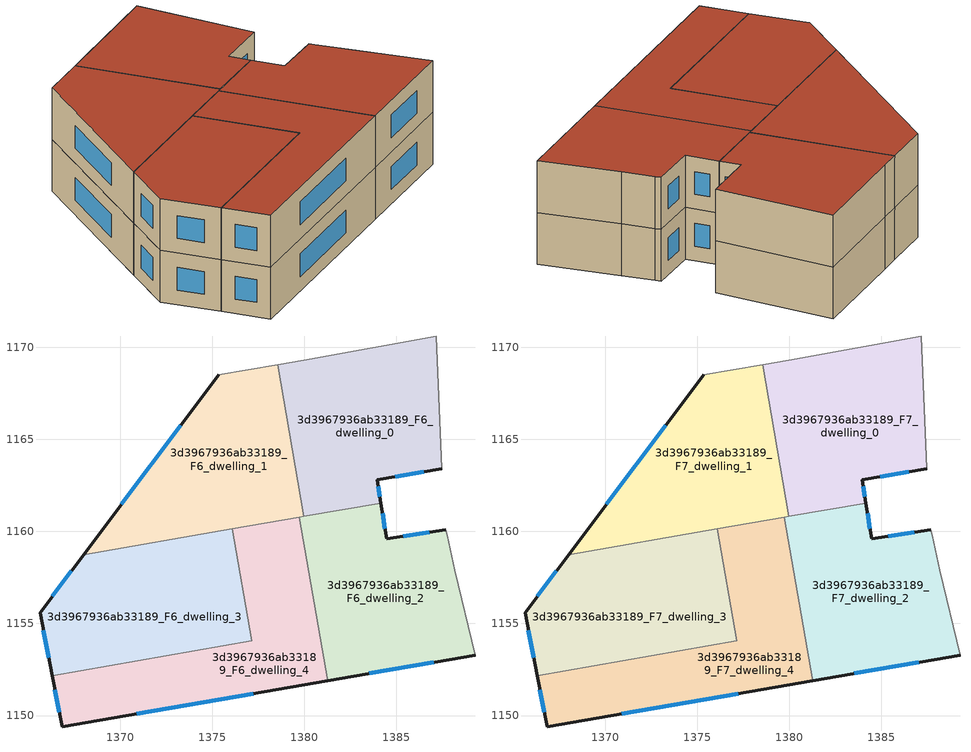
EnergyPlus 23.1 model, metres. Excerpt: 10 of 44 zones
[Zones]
3d3967936ab33189_F6_dwelling_0
 floor to 3d3967936ab33189_F5_dwelling_0 (EU_floor_Construction): 1387.17,1170.59 1387.47,1163.39 1383.97,1162.79 1384.16,1161.54 1379.98,1160.81 1378.55,1169.05 1379.97,1169.3 z18
 wall outside (EU_wall_Construction): 1384.16,1161.54 1383.97,1162.79 1387.47,1163.39 z18:21
 wall to 3d3967936ab33189_F6_dwelling_1 (EU_wall_Construction): 1378.55,1169.05 1379.98,1160.81 z18:21
 wall adiabatic (EU_wall_Construction): 1387.47,1163.39 1387.17,1170.59 1379.97,1169.3 1378.55,1169.05 z18:21
 wall to 3d3967936ab33189_F6_dwelling_2 (EU_wall_Construction): 1379.98,1160.81 1384.16,1161.54 z18:21
 window (EU_Window_Construction): 1384.95,1162.96 1386.49,1163.22 / 1384.11,1161.89 1384.02,1162.44 z18.84:20.16
3d3967936ab33189_F6_dwelling_1
 floor to 3d3967936ab33189_F5_dwelling_1 (EU_floor_Construction): 1378.55,1169.05 1379.98,1160.81 1368.02,1158.73 1375.36,1168.5 z18
 wall outside (EU_wall_Construction): 1375.36,1168.5 1368.02,1158.73 z18:21
 wall adiabatic (EU_wall_Construction): 1378.55,1169.05 1375.36,1168.5 z18:21
 wall to 3d3967936ab33189_F6_dwelling_3 (EU_wall_Construction): 1368.02,1158.73 1376.1,1160.14 z18:21
 wall to 3d3967936ab33189_F6_dwelling_4 (EU_wall_Construction): 1376.1,1160.14 1379.73,1160.77 z18:21
 wall to 3d3967936ab33189_F6_dwelling_2 (EU_wall_Construction): 1379.73,1160.77 1379.99,1160.81 z18:21
 window (EU_Window_Construction): 1373.3,1165.76 1370.07,1161.47 z18.84:20.16
3d3967936ab33189_F6_dwelling_2
 floor to 3d3967936ab33189_F5_dwelling_2 (EU_floor_Construction): 1387.67,1160.09 1387.77,1159.79 1388.17,1157.89 1389.27,1153.28 1381.28,1151.89 1379.73,1160.77 1384.16,1161.54 1384.47,1159.59 z18
 wall outside (EU_wall_Construction): 1387.67,1160.09 1384.47,1159.59 1384.16,1161.54 / 1381.28,1151.89 1389.27,1153.28 z18:21
 wall adiabatic (EU_wall_Construction): 1389.27,1153.28 1388.17,1157.89 1387.77,1159.79 1387.67,1160.09 z18:21
 wall to 3d3967936ab33189_F6_dwelling_4 (EU_wall_Construction): 1379.73,1160.77 1381.28,1151.89 z18:21
 window (EU_Window_Construction): 1386.77,1159.95 1385.36,1159.73 / 1383.51,1152.28 1387.03,1152.89 / 1384.38,1160.13 1384.25,1160.99 z18.84:20.16
3d3967936ab33189_F6_dwelling_3
 floor to 3d3967936ab33189_F5_dwelling_3 (EU_floor_Construction): 1376.1,1160.13 1377.16,1154.05 1366.31,1152.17 1365.65,1155.59 1368.02,1158.73 z18
 wall outside (EU_wall_Construction): 1368.02,1158.73 1365.65,1155.59 1366.31,1152.17 z18:21
 wall to 3d3967936ab33189_F6_dwelling_4 (EU_wall_Construction): 1366.31,1152.17 1377.16,1154.05 1376.1,1160.13 z18:21
 window (EU_Window_Construction): 1367.35,1157.85 1366.32,1156.47 / 1365.84,1154.63 1366.13,1153.13 z18.84:20.16
3d3967936ab33189_F6_dwelling_4
 floor to 3d3967936ab33189_F5_dwelling_4 (EU_floor_Construction): 1379.73,1160.77 1381.28,1151.89 1366.85,1149.39 1366.31,1152.17 1377.16,1154.05 1376.1,1160.13 z18
 wall outside (EU_wall_Construction): 1366.31,1152.17 1366.85,1149.39 1381.28,1151.89 z18:21
 window (EU_Window_Construction): 1370.89,1150.09 1377.23,1151.19 / 1366.46,1151.39 1366.7,1150.17 z18.84:20.16
3d3967936ab33189_F7_dwelling_0
 floor to 3d3967936ab33189_F6_dwelling_0 (EU_floor_Construction): 1387.17,1170.59 1387.47,1163.39 1383.97,1162.79 1384.16,1161.54 1379.98,1160.81 1378.55,1169.05 1379.97,1169.3 z21
 wall outside (EU_wall_Construction): 1384.16,1161.54 1383.97,1162.79 1387.47,1163.39 z21:24
 wall to 3d3967936ab33189_F7_dwelling_1 (EU_wall_Construction): 1378.55,1169.05 1379.98,1160.81 z21:24
 wall adiabatic (EU_wall_Construction): 1387.47,1163.39 1387.17,1170.59 1379.97,1169.3 1378.55,1169.05 z21:24
 wall to 3d3967936ab33189_F7_dwelling_2 (EU_wall_Construction): 1379.98,1160.81 1384.16,1161.54 z21:24
 window (EU_Window_Construction): 1384.95,1162.96 1386.49,1163.22 / 1384.11,1161.89 1384.02,1162.44 z21.84:23.16
 roof outside (EU_roof_Construction): 1387.47,1163.39 1387.17,1170.59 1379.97,1169.3 1378.55,1169.05 1379.98,1160.81 1384.16,1161.54 1383.97,1162.79 z24
3d3967936ab33189_F7_dwelling_1
 floor to 3d3967936ab33189_F6_dwelling_1 (EU_floor_Construction): 1378.55,1169.05 1379.98,1160.81 1368.02,1158.73 1375.36,1168.5 z21
 wall outside (EU_wall_Construction): 1375.36,1168.5 1368.02,1158.73 z21:24
 wall adiabatic (EU_wall_Construction): 1378.55,1169.05 1375.36,1168.5 z21:24
 wall to 3d3967936ab33189_F7_dwelling_3 (EU_wall_Construction): 1368.02,1158.73 1376.1,1160.14 z21:24
 wall to 3d3967936ab33189_F7_dwelling_4 (EU_wall_Construction): 1376.1,1160.14 1379.73,1160.77 z21:24
 wall to 3d3967936ab33189_F7_dwelling_2 (EU_wall_Construction): 1379.73,1160.77 1379.99,1160.81 z21:24
 window (EU_Window_Construction): 1373.3,1165.76 1370.07,1161.47 z21.84:23.16
 roof outside (EU_roof_Construction): 1379.98,1160.81 1378.55,1169.05 1375.36,1168.5 1368.02,1158.73 z24
3d3967936ab33189_F7_dwelling_2
 floor to 3d3967936ab33189_F6_dwelling_2 (EU_floor_Construction): 1387.67,1160.09 1387.77,1159.79 1388.17,1157.89 1389.27,1153.28 1381.28,1151.89 1379.73,1160.77 1384.16,1161.54 1384.47,1159.59 z21
 wall outside (EU_wall_Construction): 1387.67,1160.09 1384.47,1159.59 1384.16,1161.54 / 1381.28,1151.89 1389.27,1153.28 z21:24
 wall adiabatic (EU_wall_Construction): 1389.27,1153.28 1388.17,1157.89 1387.77,1159.79 1387.67,1160.09 z21:24
 wall to 3d3967936ab33189_F7_dwelling_4 (EU_wall_Construction): 1379.73,1160.77 1381.28,1151.89 z21:24
 window (EU_Window_Construction): 1386.77,1159.95 1385.36,1159.73 / 1383.51,1152.28 1387.03,1152.89 / 1384.38,1160.13 1384.25,1160.99 z21.84:23.16
 roof outside (EU_roof_Construction): 1389.27,1153.28 1388.17,1157.89 1387.77,1159.79 1387.67,1160.09 1384.47,1159.59 1384.16,1161.54 1379.73,1160.77 1381.28,1151.89 z24
3d3967936ab33189_F7_dwelling_3
 floor to 3d3967936ab33189_F6_dwelling_3 (EU_floor_Construction): 1376.1,1160.13 1377.16,1154.05 1366.31,1152.17 1365.65,1155.59 1368.02,1158.73 z21
 wall outside (EU_wall_Construction): 1368.02,1158.73 1365.65,1155.59 1366.31,1152.17 z21:24
 wall to 3d3967936ab33189_F7_dwelling_4 (EU_wall_Construction): 1366.31,1152.17 1377.16,1154.05 1376.1,1160.13 z21:24
 window (EU_Window_Construction): 1367.35,1157.85 1366.32,1156.47 / 1365.84,1154.63 1366.13,1153.13 z21.84:23.16
 roof outside (EU_roof_Construction): 1377.16,1154.05 1376.1,1160.13 1368.02,1158.73 1365.65,1155.59 1366.31,1152.17 z24
3d3967936ab33189_F7_dwelling_4
 floor to 3d3967936ab33189_F6_dwelling_4 (EU_floor_Construction): 1379.73,1160.77 1381.28,1151.89 1366.85,1149.39 1366.31,1152.17 1377.16,1154.05 1376.1,1160.13 z21
 wall outside (EU_wall_Construction): 1366.31,1152.17 1366.85,1149.39 1381.28,1151.89 z21:24
 window (EU_Window_Construction): 1370.89,1150.09 1377.23,1151.19 / 1366.46,1151.39 1366.7,1150.17 z21.84:23.16
 roof outside (EU_roof_Construction): 1381.28,1151.89 1379.73,1160.77 1376.1,1160.13 1377.16,1154.05 1366.31,1152.17 1366.85,1149.39 z24
[Building]
EU S2 Campaign: North Axis=0; Terrain=City; Solar Distribution=FullExterior
[Site:Location]
Lyon-Bron: Latitude=45.75; Longitude=5; Time Zone=1; Elevation=198
[SizingPeriod:WeatherFileDays]
AnnualSizingPeriod: Begin Month=1; Begin Day of Month=1; End Month=12; End Day of Month=31; Day of Week for Start Day=Monday; Use Weather File Daylight Saving Period=No; Use Weather File Rain and Snow Indicators=No
[MATERIAL]
EU_InternalMass_Material: Roughness=MediumRough; Thickness=0.1; Conductivity=1; Density=1800; Specific Heat=900; Thermal Absorptance=0.9; Solar Absorptance=0.7; Visible Absorptance=0.7
[MATERIAL:NOMASS] Roughness=MediumRough; Thermal Absorptance=0.9; Solar Absorptance=0.7; Visible Absorptance=0.7
Name | Thermal Resistance
EU_wall_NoMass | 0.776494
EU_roof_NoMass | 0.486893
EU_floor_NoMass | 0.421597
[WINDOWMATERIAL:SIMPLEGLAZINGSYSTEM]
EU_Window_SimpleGlazing: UFactor=4.24961; Solar Heat Gain Coefficient=0.83; Visible Transmittance=0.83
[CONSTRUCTION]
EU_wall_Construction: EU_wall_NoMass
EU_roof_Construction: EU_roof_NoMass
EU_floor_Construction: EU_floor_NoMass
EU_Window_Construction: EU_Window_SimpleGlazing
EU_InternalMass_Construction: EU_InternalMass_Material
[ZONE] Type=1; Multiplier=1; Ceiling Height=autocalculate; Floor Area=autocalculate; Part of Total Floor Area=Yes
Name | Volume
3d3967936ab33189_F6_dwelling_0; 3d3967936ab33189_F7_dwelling_0; 3d3967936ab33189_F6_dwelling_1; 3d3967936ab33189_F7_dwelling_1 | 193.036
3d3967936ab33189_F6_dwelling_2; 3d3967936ab33189_F7_dwelling_2 | 193.042
3d3967936ab33189_F6_dwelling_3; 3d3967936ab33189_F7_dwelling_3; 3d3967936ab33189_F6_dwelling_4; 3d3967936ab33189_F7_dwelling_4 | 193.035
[INTERNALMASS] Construction=EU_InternalMass_Construction
Name | Zone or ZoneList | Surface Area
3d3967936ab33189_F6_dwelling_0_EU_InternalMass | 3d3967936ab33189_F6_dwelling_0 | 64.3437
3d3967936ab33189_F6_dwelling_1_EU_InternalMass | 3d3967936ab33189_F6_dwelling_1 | 64.35
3d3967936ab33189_F6_dwelling_2_EU_InternalMass | 3d3967936ab33189_F6_dwelling_2 | 64.3478
3d3967936ab33189_F6_dwelling_3_EU_InternalMass | 3d3967936ab33189_F6_dwelling_3 | 64.3447
3d3967936ab33189_F6_dwelling_4_EU_InternalMass | 3d3967936ab33189_F6_dwelling_4 | 64.3451
3d3967936ab33189_F7_dwelling_0_EU_InternalMass | 3d3967936ab33189_F7_dwelling_0 | 64.3437
3d3967936ab33189_F7_dwelling_1_EU_InternalMass | 3d3967936ab33189_F7_dwelling_1 | 64.35
3d3967936ab33189_F7_dwelling_2_EU_InternalMass | 3d3967936ab33189_F7_dwelling_2 | 64.3478
3d3967936ab33189_F7_dwelling_3_EU_InternalMass | 3d3967936ab33189_F7_dwelling_3 | 64.3447
3d3967936ab33189_F7_dwelling_4_EU_InternalMass | 3d3967936ab33189_F7_dwelling_4 | 64.3451
[OTHEREQUIPMENT] Fuel Type=Electricity; Design Level Calculation Method=Watts/Area; Power per Zone Floor Area=1; Fraction Latent=0; Fraction Radiant=0; Fraction Lost=0; Carbon Dioxide Generation Rate=0; EndUse Subcategory=EU_Step8_InternalGains
Name | Zone or ZoneList or Space or SpaceList | Schedule
EU_Step8_InternalGain_3d3967936ab33189_F6_dwelling_0_f000 | 3d3967936ab33189_F6_dwelling_0 | EU_Step8_GainSchedule_3d3967936ab33189_F6_dwelling_0_f000
EU_Step8_InternalGain_3d3967936ab33189_F6_dwelling_1_f000 | 3d3967936ab33189_F6_dwelling_1 | EU_Step8_GainSchedule_3d3967936ab33189_F6_dwelling_1_f000
EU_Step8_InternalGain_3d3967936ab33189_F6_dwelling_2_f000 | 3d3967936ab33189_F6_dwelling_2 | EU_Step8_GainSchedule_3d3967936ab33189_F6_dwelling_2_f000
EU_Step8_InternalGain_3d3967936ab33189_F6_dwelling_3_f000 | 3d3967936ab33189_F6_dwelling_3 | EU_Step8_GainSchedule_3d3967936ab33189_F6_dwelling_3_f000
EU_Step8_InternalGain_3d3967936ab33189_F6_dwelling_4_f000 | 3d3967936ab33189_F6_dwelling_4 | EU_Step8_GainSchedule_3d3967936ab33189_F6_dwelling_4_f000
EU_Step8_InternalGain_3d3967936ab33189_F7_dwelling_0_f000 | 3d3967936ab33189_F7_dwelling_0 | EU_Step8_GainSchedule_3d3967936ab33189_F7_dwelling_0_f000
EU_Step8_InternalGain_3d3967936ab33189_F7_dwelling_1_f000 | 3d3967936ab33189_F7_dwelling_1 | EU_Step8_GainSchedule_3d3967936ab33189_F7_dwelling_1_f000
EU_Step8_InternalGain_3d3967936ab33189_F7_dwelling_2_f000 | 3d3967936ab33189_F7_dwelling_2 | EU_Step8_GainSchedule_3d3967936ab33189_F7_dwelling_2_f000
EU_Step8_InternalGain_3d3967936ab33189_F7_dwelling_3_f000 | 3d3967936ab33189_F7_dwelling_3 | EU_Step8_GainSchedule_3d3967936ab33189_F7_dwelling_3_f000
EU_Step8_InternalGain_3d3967936ab33189_F7_dwelling_4_f000 | 3d3967936ab33189_F7_dwelling_4 | EU_Step8_GainSchedule_3d3967936ab33189_F7_dwelling_4_f000
[ZONEVENTILATION:DESIGNFLOWRATE] Schedule=EU_AlwaysOn; Design Flow Rate Calculation Method=AirChanges/Hour; Air Changes per Hour=0.693814; Ventilation Type=Natural; Fan Pressure Rise=0; Fan Total Efficiency=1; Constant Term Coefficient=1; Temperature Term Coefficient=0; Velocity Term Coefficient=0; Velocity Squared Term Coefficient=0; Minimum Indoor Temperature=-100; Maximum Indoor Temperature=100; Delta Temperature=-100; Minimum Outdoor Temperature=-100; Maximum Outdoor Temperature=100; Maximum Wind Speed=40
Name | Zone or ZoneList or Space or SpaceList
EU_ConstantAir_3d3967936ab33189_F6_dwelling_0 | 3d3967936ab33189_F6_dwelling_0
EU_ConstantAir_3d3967936ab33189_F6_dwelling_1 | 3d3967936ab33189_F6_dwelling_1
EU_ConstantAir_3d3967936ab33189_F6_dwelling_2 | 3d3967936ab33189_F6_dwelling_2
EU_ConstantAir_3d3967936ab33189_F6_dwelling_3 | 3d3967936ab33189_F6_dwelling_3
EU_ConstantAir_3d3967936ab33189_F6_dwelling_4 | 3d3967936ab33189_F6_dwelling_4
EU_ConstantAir_3d3967936ab33189_F7_dwelling_0 | 3d3967936ab33189_F7_dwelling_0
EU_ConstantAir_3d3967936ab33189_F7_dwelling_1 | 3d3967936ab33189_F7_dwelling_1
EU_ConstantAir_3d3967936ab33189_F7_dwelling_2 | 3d3967936ab33189_F7_dwelling_2
EU_ConstantAir_3d3967936ab33189_F7_dwelling_3 | 3d3967936ab33189_F7_dwelling_3
EU_ConstantAir_3d3967936ab33189_F7_dwelling_4 | 3d3967936ab33189_F7_dwelling_4
[HVACTEMPLATE:THERMOSTAT] Constant Heating Setpoint=20; Constant Cooling Setpoint=50
EU_HeatOnly_3d3967936ab33189_F0_dwelling_0; EU_HeatOnly_3d3967936ab33189_F0_dwelling_1; EU_HeatOnly_3d3967936ab33189_F0_dwelling_2; EU_HeatOnly_3d3967936ab33189_F0_dwelling_3; EU_HeatOnly_3d3967936ab33189_F0_dwelling_4; EU_HeatOnly_3d3967936ab33189_F0_dwelling_5; EU_HeatOnly_3d3967936ab33189_F1_dwelling_0; EU_HeatOnly_3d3967936ab33189_F1_dwelling_1; EU_HeatOnly_3d3967936ab33189_F1_dwelling_2; EU_HeatOnly_3d3967936ab33189_F1_dwelling_3; EU_HeatOnly_3d3967936ab33189_F1_dwelling_4; EU_HeatOnly_3d3967936ab33189_F1_dwelling_5; EU_HeatOnly_3d3967936ab33189_F2_dwelling_0; EU_HeatOnly_3d3967936ab33189_F2_dwelling_1; EU_HeatOnly_3d3967936ab33189_F2_dwelling_2; EU_HeatOnly_3d3967936ab33189_F2_dwelling_3; EU_HeatOnly_3d3967936ab33189_F2_dwelling_4; EU_HeatOnly_3d3967936ab33189_F2_dwelling_5; EU_HeatOnly_3d3967936ab33189_F3_dwelling_0; EU_HeatOnly_3d3967936ab33189_F3_dwelling_1; EU_HeatOnly_3d3967936ab33189_F3_dwelling_2; EU_HeatOnly_3d3967936ab33189_F3_dwelling_3; EU_HeatOnly_3d3967936ab33189_F3_dwelling_4; EU_HeatOnly_3d3967936ab33189_F3_dwelling_5; EU_HeatOnly_3d3967936ab33189_F4_dwelling_0; EU_HeatOnly_3d3967936ab33189_F4_dwelling_1; EU_HeatOnly_3d3967936ab33189_F4_dwelling_2; EU_HeatOnly_3d3967936ab33189_F4_dwelling_3; EU_HeatOnly_3d3967936ab33189_F4_dwelling_4; EU_HeatOnly_3d3967936ab33189_F5_dwelling_0; EU_HeatOnly_3d3967936ab33189_F5_dwelling_1; EU_HeatOnly_3d3967936ab33189_F5_dwelling_2; EU_HeatOnly_3d3967936ab33189_F5_dwelling_3; EU_HeatOnly_3d3967936ab33189_F5_dwelling_4; EU_HeatOnly_3d3967936ab33189_F6_dwelling_0; EU_HeatOnly_3d3967936ab33189_F6_dwelling_1; EU_HeatOnly_3d3967936ab33189_F6_dwelling_2; EU_HeatOnly_3d3967936ab33189_F6_dwelling_3; EU_HeatOnly_3d3967936ab33189_F6_dwelling_4; EU_HeatOnly_3d3967936ab33189_F7_dwelling_0; EU_HeatOnly_3d3967936ab33189_F7_dwelling_1; EU_HeatOnly_3d3967936ab33189_F7_dwelling_2; EU_HeatOnly_3d3967936ab33189_F7_dwelling_3; EU_HeatOnly_3d3967936ab33189_F7_dwelling_4
[HVACTEMPLATE:ZONE:IDEALLOADSAIRSYSTEM] System Availability Schedule=EU_AlwaysOn; Maximum Heating Supply Air Temperature=50; Minimum Cooling Supply Air Temperature=13; Maximum Heating Supply Air Humidity Ratio=0.0156; Minimum Cooling Supply Air Humidity Ratio=0.0077; Heating Limit=NoLimit; Cooling Limit=NoLimit; Heating Availability Schedule=EU_AlwaysOn; Cooling Availability Schedule=EU_CoolingOff; Dehumidification Control Type=ConstantSensibleHeatRatio; Cooling Sensible Heat Ratio=0.7; Dehumidification Setpoint=60; Humidification Control Type=None; Humidification Setpoint=30; Outdoor Air Method=None; Outdoor Air Flow Rate per Person=0.00944; Outdoor Air Flow Rate per Zone Floor Area=0; Outdoor Air Flow Rate per Zone=0; Demand Controlled Ventilation Type=None; Outdoor Air Economizer Type=NoEconomizer; Heat Recovery Type=None; Sensible Heat Recovery Effectiveness=0.7; Latent Heat Recovery Effectiveness=0.65
Name | Template Thermostat
3d3967936ab33189_F6_dwelling_0 | EU_HeatOnly_3d3967936ab33189_F6_dwelling_0
3d3967936ab33189_F6_dwelling_1 | EU_HeatOnly_3d3967936ab33189_F6_dwelling_1
3d3967936ab33189_F6_dwelling_2 | EU_HeatOnly_3d3967936ab33189_F6_dwelling_2
3d3967936ab33189_F6_dwelling_3 | EU_HeatOnly_3d3967936ab33189_F6_dwelling_3
3d3967936ab33189_F6_dwelling_4 | EU_HeatOnly_3d3967936ab33189_F6_dwelling_4
3d3967936ab33189_F7_dwelling_0 | EU_HeatOnly_3d3967936ab33189_F7_dwelling_0
3d3967936ab33189_F7_dwelling_1 | EU_HeatOnly_3d3967936ab33189_F7_dwelling_1
3d3967936ab33189_F7_dwelling_2 | EU_HeatOnly_3d3967936ab33189_F7_dwelling_2
3d3967936ab33189_F7_dwelling_3 | EU_HeatOnly_3d3967936ab33189_F7_dwelling_3
3d3967936ab33189_F7_dwelling_4 | EU_HeatOnly_3d3967936ab33189_F7_dwelling_4
[SIZING:ZONE] Zone Cooling Design Supply Air Temperature Input Method=SupplyAirTemperature; Zone Cooling Design Supply Air Temperature=13; Zone Heating Design Supply Air Temperature Input Method=SupplyAirTemperature; Zone Heating Design Supply Air Temperature=50; Zone Cooling Design Supply Air Humidity Ratio=0.008; Zone Heating Design Supply Air Humidity Ratio=0.008; Cooling Design Air Flow Method=DesignDay; Cooling Design Air Flow Rate=0; Cooling Minimum Air Flow per Zone Floor Area=0.000762; Cooling Minimum Air Flow=0; Cooling Minimum Air Flow Fraction=0.2; Heating Design Air Flow Method=DesignDay; Heating Design Air Flow Rate=0; Heating Maximum Air Flow per Zone Floor Area=0.002032; Heating Maximum Air Flow=0.141576; Heating Maximum Air Flow Fraction=0.3; Account for Dedicated Outdoor Air System=No; Dedicated Outdoor Air System Control Strategy=NeutralSupplyAir; Dedicated Outdoor Air Low Setpoint Temperature for Design=autosize; Dedicated Outdoor Air High Setpoint Temperature for Design=autosize; Zone Load Sizing Method=Sensible Load Only No Latent Load; Zone Latent Cooling Design Supply Air Humidity Ratio Input Method=HumidityRatioDifference; Zone Cooling Design Supply Air Humidity Ratio Difference=0.005; Zone Latent Heating Design Supply Air Humidity Ratio Input Method=HumidityRatioDifference; Zone Humidification Design Supply Air Humidity Ratio Difference=0.005
3d3967936ab33189_F6_dwelling_0; 3d3967936ab33189_F6_dwelling_1; 3d3967936ab33189_F6_dwelling_2; 3d3967936ab33189_F6_dwelling_3; 3d3967936ab33189_F6_dwelling_4; 3d3967936ab33189_F7_dwelling_0; 3d3967936ab33189_F7_dwelling_1; 3d3967936ab33189_F7_dwelling_2; 3d3967936ab33189_F7_dwelling_3; 3d3967936ab33189_F7_dwelling_4
[SCHEDULE:CONSTANT]
Name | Hourly Value
EU_AlwaysOn | 1
EU_CoolingOff | 0
[SCHEDULE:FILE] Column Number=1; Rows to Skip at Top=0; Number of Hours of Data=8760; Column Separator=Comma; Interpolate to Timestep=No; Minutes per Item=60; Adjust Schedule for Daylight Savings=Yes
Name | File
EU_Step8_GainSchedule_3d3967936ab33189_F6_dwelling_0_f000 | ../../schedules/3d3967936ab33189/3d3967936ab33189_F6_dwelling_0_f000_gain.csv
EU_Step8_GainSchedule_3d3967936ab33189_F6_dwelling_1_f000 | ../../schedules/3d3967936ab33189/3d3967936ab33189_F6_dwelling_1_f000_gain.csv
EU_Step8_GainSchedule_3d3967936ab33189_F6_dwelling_2_f000 | ../../schedules/3d3967936ab33189/3d3967936ab33189_F6_dwelling_2_f000_gain.csv
EU_Step8_GainSchedule_3d3967936ab33189_F6_dwelling_3_f000 | ../../schedules/3d3967936ab33189/3d3967936ab33189_F6_dwelling_3_f000_gain.csv
EU_Step8_GainSchedule_3d3967936ab33189_F6_dwelling_4_f000 | ../../schedules/3d3967936ab33189/3d3967936ab33189_F6_dwelling_4_f000_gain.csv
EU_Step8_GainSchedule_3d3967936ab33189_F7_dwelling_0_f000 | ../../schedules/3d3967936ab33189/3d3967936ab33189_F7_dwelling_0_f000_gain.csv
EU_Step8_GainSchedule_3d3967936ab33189_F7_dwelling_1_f000 | ../../schedules/3d3967936ab33189/3d3967936ab33189_F7_dwelling_1_f000_gain.csv
EU_Step8_GainSchedule_3d3967936ab33189_F7_dwelling_2_f000 | ../../schedules/3d3967936ab33189/3d3967936ab33189_F7_dwelling_2_f000_gain.csv
EU_Step8_GainSchedule_3d3967936ab33189_F7_dwelling_3_f000 | ../../schedules/3d3967936ab33189/3d3967936ab33189_F7_dwelling_3_f000_gain.csv
EU_Step8_GainSchedule_3d3967936ab33189_F7_dwelling_4_f000 | ../../schedules/3d3967936ab33189/3d3967936ab33189_F7_dwelling_4_f000_gain.csv
